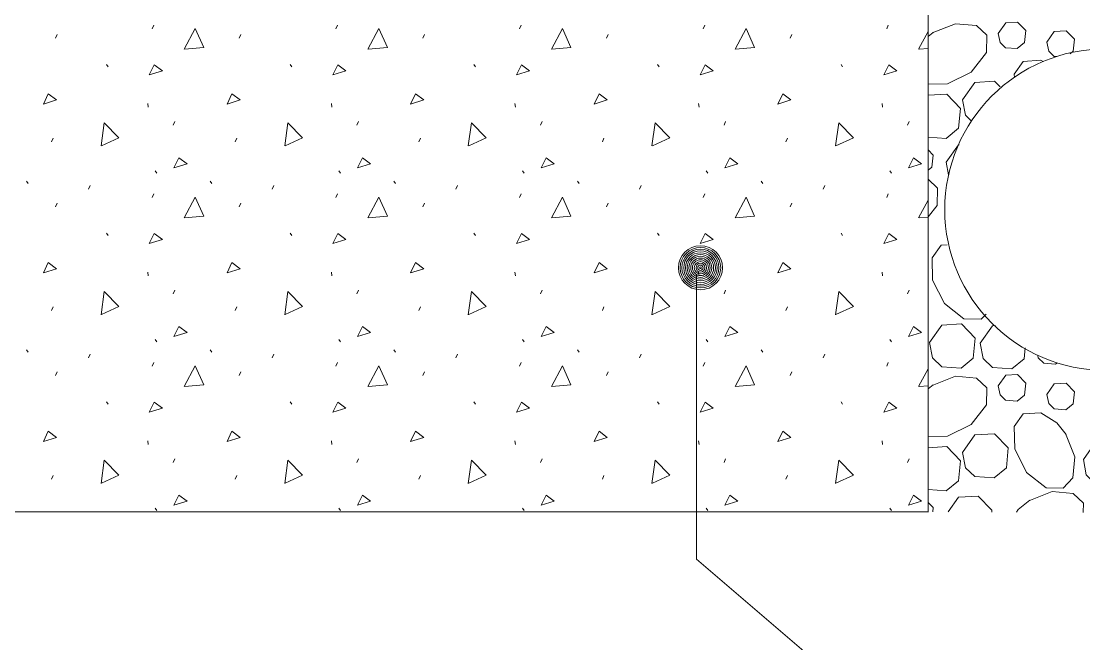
# Model space of a CAD drawing. Header units: inches. Extents: x -4443104 to -4439086, y 793046 to 798506.
# Drawn here: x -4442344.54 to -4442315.61, y 793218.91 to 793235.86 of the extents above; entities that cross this region are included whole.
import ezdxf

# ---------------------------------------------------------------- set-up
doc = ezdxf.new("R2010")
doc.units = ezdxf.units.IN
doc.header["$MEASUREMENT"] = 0
doc.layers.add('Level 1', color=7, linetype='Continuous', lineweight=0)
doc.layers.add('Level 3', color=7, linetype='Continuous', lineweight=0)

# ---------------------------------------------------------------- blocks, each defined once
blk = doc.blocks.new('LT3_2')
at = {"layer": 'Level 3', "color": 7, "linetype": 'Continuous', "lineweight": 13, "extrusion": (0, 0, -1)}
for radius in [6, 5.52, 5.04, 4.56, 4.08, 3.6, 3.12, 2.64, 2.16, 1.68, 1.2, 0.72, 0.24]:
    blk.add_circle((0, 0), radius, dxfattribs=at)

msp = doc.modelspace()

# ---------------------------------------------------------------- linework, layer by layer
at = {"layer": 'Level 1', "color": 7, "linetype": 'Continuous', "lineweight": 13}
for p, q in [((-4442340.9785, 793235.656), (-4442340.934, 793235.756)), ((-4442335.9785, 793235.656), (-4442335.934, 793235.756)), ((-4442330.9785, 793235.656), (-4442330.934, 793235.756)), ((-4442325.9785, 793235.656), (-4442325.934, 793235.756)), ((-4442320.9785, 793235.656), (-4442320.934, 793235.756)), ((-4442343.6093, 793235.4008), (-4442343.5648, 793235.5007)), ((-4442338.6093, 793235.4008), (-4442338.5648, 793235.5007)), ((-4442333.6093, 793235.4008), (-4442333.5648, 793235.5007)), ((-4442328.6093, 793235.4008), (-4442328.5648, 793235.5007)), ((-4442323.6093, 793235.4008), (-4442323.5648, 793235.5007)), ((-4442342.2216, 793234.6904), (-4442342.1773, 793234.6238)), ((-4442337.2216, 793234.6904), (-4442337.1773, 793234.6238)), ((-4442332.2216, 793234.6904), (-4442332.1773, 793234.6238)), ((-4442327.2216, 793234.6904), (-4442327.1773, 793234.6238)), ((-4442322.2216, 793234.6904), (-4442322.1773, 793234.6238)), ((-4442341.0995, 793233.6255), (-4442341.0884, 793233.5257)), ((-4442336.0995, 793233.6255), (-4442336.0884, 793233.5257)), ((-4442331.0995, 793233.6255), (-4442331.0884, 793233.5257)), ((-4442326.0995, 793233.6255), (-4442326.0884, 793233.5257)), ((-4442321.0995, 793233.6255), (-4442321.0884, 793233.5257)), ((-4442340.4074, 793233.0364), (-4442340.363, 793233.1364)), ((-4442335.4074, 793233.0364), (-4442335.363, 793233.1364)), ((-4442330.4074, 793233.0364), (-4442330.363, 793233.1364)), ((-4442325.4074, 793233.0364), (-4442325.363, 793233.1364)), ((-4442320.4074, 793233.0364), (-4442320.363, 793233.1364)), ((-4442343.7203, 793232.5813), (-4442343.6758, 793232.6813)), ((-4442338.7203, 793232.5813), (-4442338.6758, 793232.6813)), ((-4442333.7203, 793232.5813), (-4442333.6758, 793232.6813)), ((-4442328.7203, 793232.5813), (-4442328.6758, 793232.6813)), ((-4442323.7203, 793232.5813), (-4442323.6758, 793232.6813)), ((-4442340.8944, 793231.7935), (-4442340.8499, 793231.7269)), ((-4442335.8944, 793231.7935), (-4442335.8499, 793231.7269)), ((-4442330.8944, 793231.7935), (-4442330.8499, 793231.7269)), ((-4442325.8944, 793231.7935), (-4442325.8499, 793231.7269)), ((-4442320.8944, 793231.7935), (-4442320.8499, 793231.7269)), ((-4442344.3991, 793231.511), (-4442344.3548, 793231.4444)), ((-4442342.7101, 793231.2938), (-4442342.6656, 793231.3937)), ((-4442339.3991, 793231.511), (-4442339.3548, 793231.4444)), ((-4442337.7101, 793231.2938), (-4442337.6656, 793231.3937)), ((-4442334.3991, 793231.511), (-4442334.3548, 793231.4444)), ((-4442332.7101, 793231.2938), (-4442332.6656, 793231.3937)), ((-4442329.3991, 793231.511), (-4442329.3548, 793231.4444)), ((-4442327.7101, 793231.2938), (-4442327.6656, 793231.3937)), ((-4442324.3991, 793231.511), (-4442324.3548, 793231.4444)), ((-4442322.7101, 793231.2938), (-4442322.6656, 793231.3937)), ((-4442340.9785, 793231.0619), (-4442340.934, 793231.1619)), ((-4442335.9785, 793231.0619), (-4442335.934, 793231.1619)), ((-4442330.9785, 793231.0619), (-4442330.934, 793231.1619)), ((-4442325.9785, 793231.0619), (-4442325.934, 793231.1619)), ((-4442320.9785, 793231.0619), (-4442320.934, 793231.1619)), ((-4442343.6093, 793230.8067), (-4442343.5648, 793230.9065)), ((-4442338.6093, 793230.8067), (-4442338.5648, 793230.9065)), ((-4442333.6093, 793230.8067), (-4442333.5648, 793230.9065)), ((-4442328.6093, 793230.8067), (-4442328.5648, 793230.9065)), ((-4442323.6093, 793230.8067), (-4442323.5648, 793230.9065)), ((-4442342.2216, 793230.0963), (-4442342.1773, 793230.0297)), ((-4442337.2216, 793230.0963), (-4442337.1773, 793230.0297)), ((-4442332.2216, 793230.0963), (-4442332.1773, 793230.0297)), ((-4442327.2216, 793230.0963), (-4442327.1773, 793230.0297)), ((-4442322.2216, 793230.0963), (-4442322.1773, 793230.0297)), ((-4442341.0995, 793229.0314), (-4442341.0884, 793228.9315)), ((-4442336.0995, 793229.0314), (-4442336.0884, 793228.9315)), ((-4442331.0995, 793229.0314), (-4442331.0884, 793228.9315)), ((-4442326.0995, 793229.0314), (-4442326.0884, 793228.9315)), ((-4442321.0995, 793229.0314), (-4442321.0884, 793228.9315)), ((-4442340.4074, 793228.4423), (-4442340.363, 793228.5423)), ((-4442335.4074, 793228.4423), (-4442335.363, 793228.5423)), ((-4442330.4074, 793228.4423), (-4442330.363, 793228.5423)), ((-4442325.4074, 793228.4423), (-4442325.363, 793228.5423)), ((-4442320.4074, 793228.4423), (-4442320.363, 793228.5423)), ((-4442343.7203, 793227.9872), (-4442343.6758, 793228.0872)), ((-4442338.7203, 793227.9872), (-4442338.6758, 793228.0872)), ((-4442333.7203, 793227.9872), (-4442333.6758, 793228.0872)), ((-4442328.7203, 793227.9872), (-4442328.6758, 793228.0872)), ((-4442323.7203, 793227.9872), (-4442323.6758, 793228.0872)), ((-4442340.8944, 793227.1994), (-4442340.8499, 793227.1328)), ((-4442335.8944, 793227.1994), (-4442335.8499, 793227.1328)), ((-4442330.8944, 793227.1994), (-4442330.8499, 793227.1328)), ((-4442325.8944, 793227.1994), (-4442325.8499, 793227.1328)), ((-4442320.8944, 793227.1994), (-4442320.8499, 793227.1328)), ((-4442344.3991, 793226.9169), (-4442344.3548, 793226.8503)), ((-4442339.3991, 793226.9169), (-4442339.3548, 793226.8503)), ((-4442334.3991, 793226.9169), (-4442334.3548, 793226.8503)), ((-4442329.3991, 793226.9169), (-4442329.3548, 793226.8503)), ((-4442324.3991, 793226.9169), (-4442324.3548, 793226.8503)), ((-4442342.7101, 793226.6997), (-4442342.6656, 793226.7995)), ((-4442337.7101, 793226.6997), (-4442337.6656, 793226.7995)), ((-4442332.7101, 793226.6997), (-4442332.6656, 793226.7995)), ((-4442327.7101, 793226.6997), (-4442327.6656, 793226.7995)), ((-4442322.7101, 793226.6997), (-4442322.6656, 793226.7995)), ((-4442340.9785, 793226.4678), (-4442340.934, 793226.5678)), ((-4442335.9785, 793226.4678), (-4442335.934, 793226.5678)), ((-4442330.9785, 793226.4678), (-4442330.934, 793226.5678)), ((-4442325.9785, 793226.4678), (-4442325.934, 793226.5678)), ((-4442320.9785, 793226.4678), (-4442320.934, 793226.5678)), ((-4442343.6093, 793226.2125), (-4442343.5648, 793226.3124)), ((-4442338.6093, 793226.2125), (-4442338.5648, 793226.3124)), ((-4442333.6093, 793226.2125), (-4442333.5648, 793226.3124)), ((-4442328.6093, 793226.2125), (-4442328.5648, 793226.3124)), ((-4442323.6093, 793226.2125), (-4442323.5648, 793226.3124)), ((-4442342.2216, 793225.5022), (-4442342.1773, 793225.4355)), ((-4442337.2216, 793225.5022), (-4442337.1773, 793225.4355)), ((-4442332.2216, 793225.5022), (-4442332.1773, 793225.4355)), ((-4442327.2216, 793225.5022), (-4442327.1773, 793225.4355)), ((-4442322.2216, 793225.5022), (-4442322.1773, 793225.4355)), ((-4442341.0995, 793224.4373), (-4442341.0884, 793224.3374)), ((-4442336.0995, 793224.4373), (-4442336.0884, 793224.3374)), ((-4442331.0995, 793224.4373), (-4442331.0884, 793224.3374)), ((-4442326.0995, 793224.4373), (-4442326.0884, 793224.3374)), ((-4442321.0995, 793224.4373), (-4442321.0884, 793224.3374)), ((-4442340.4074, 793223.8482), (-4442340.363, 793223.9482)), ((-4442335.4074, 793223.8482), (-4442335.363, 793223.9482)), ((-4442330.4074, 793223.8482), (-4442330.363, 793223.9482)), ((-4442325.4074, 793223.8482), (-4442325.363, 793223.9482)), ((-4442320.4074, 793223.8482), (-4442320.363, 793223.9482)), ((-4442343.7203, 793223.393), (-4442343.6758, 793223.493)), ((-4442338.7203, 793223.393), (-4442338.6758, 793223.493)), ((-4442333.7203, 793223.393), (-4442333.6758, 793223.493)), ((-4442328.7203, 793223.393), (-4442328.6758, 793223.493)), ((-4442323.7203, 793223.393), (-4442323.6758, 793223.493)), ((-4442340.8944, 793222.6053), (-4442340.8499, 793222.5387)), ((-4442335.8944, 793222.6053), (-4442335.8499, 793222.5387)), ((-4442330.8944, 793222.6053), (-4442330.8499, 793222.5387)), ((-4442325.8944, 793222.6053), (-4442325.8499, 793222.5387)), ((-4442320.8944, 793222.6053), (-4442320.8499, 793222.5387))]:
    msp.add_line(p, q, dxfattribs=at)
at = {"layer": 'Level 1', "color": 7, "linetype": 'Continuous', "lineweight": 13, "flags": 128}
for points in [[(-4442340.1078, 793235.1012), (-4442339.808, 793235.6672), (-4442339.5749, 793235.1455), (-4442340.0966, 793235.1012)], [(-4442335.1078, 793235.1012), (-4442334.808, 793235.6672), (-4442334.5749, 793235.1455), (-4442335.0966, 793235.1012)], [(-4442330.1078, 793235.1012), (-4442329.808, 793235.6672), (-4442329.5749, 793235.1455), (-4442330.0966, 793235.1012)], [(-4442325.1078, 793235.1012), (-4442324.808, 793235.6672), (-4442324.5749, 793235.1455), (-4442325.0966, 793235.1012)], [(-4442320.1078, 793235.1012), (-4442319.8498, 793235.5883)], [(-4442319.8498, 793235.1222), (-4442320.0966, 793235.1012)], [(-4442341.0561, 793234.4018), (-4442340.923, 793234.6793), (-4442340.701, 793234.5128), (-4442341.0561, 793234.4018)], [(-4442336.0561, 793234.4018), (-4442335.923, 793234.6793), (-4442335.701, 793234.5128), (-4442336.0561, 793234.4018)], [(-4442331.0561, 793234.4018), (-4442330.923, 793234.6793), (-4442330.701, 793234.5128), (-4442331.0561, 793234.4018)], [(-4442326.0561, 793234.4018), (-4442325.923, 793234.6793), (-4442325.701, 793234.5128), (-4442326.0561, 793234.4018)], [(-4442321.0561, 793234.4018), (-4442320.923, 793234.6793), (-4442320.701, 793234.5128), (-4442321.0561, 793234.4018)], [(-4442343.94, 793233.6083), (-4442343.8069, 793233.8858), (-4442343.5849, 793233.7193), (-4442343.94, 793233.6083)], [(-4442338.94, 793233.6083), (-4442338.8069, 793233.8858), (-4442338.5849, 793233.7193), (-4442338.94, 793233.6083)], [(-4442333.94, 793233.6083), (-4442333.8069, 793233.8858), (-4442333.5849, 793233.7193), (-4442333.94, 793233.6083)], [(-4442328.94, 793233.6083), (-4442328.8069, 793233.8858), (-4442328.5849, 793233.7193), (-4442328.94, 793233.6083)], [(-4442323.94, 793233.6083), (-4442323.8069, 793233.8858), (-4442323.5849, 793233.7193), (-4442323.94, 793233.6083)], [(-4442342.3698, 793232.4665), (-4442342.2818, 793233.1009), (-4442341.8843, 793232.6904), (-4442342.3594, 793232.4703)], [(-4442337.3698, 793232.4665), (-4442337.2818, 793233.1009), (-4442336.8843, 793232.6904), (-4442337.3594, 793232.4703)], [(-4442332.3698, 793232.4665), (-4442332.2818, 793233.1009), (-4442331.8843, 793232.6904), (-4442332.3594, 793232.4703)], [(-4442327.3698, 793232.4665), (-4442327.2818, 793233.1009), (-4442326.8843, 793232.6904), (-4442327.3594, 793232.4703)], [(-4442322.3698, 793232.4665), (-4442322.2818, 793233.1009), (-4442321.8843, 793232.6904), (-4442322.3594, 793232.4703)], [(-4442340.3853, 793231.8709), (-4442340.252, 793232.1484), (-4442340.03, 793231.9819), (-4442340.3853, 793231.8709)], [(-4442335.3853, 793231.8709), (-4442335.252, 793232.1484), (-4442335.03, 793231.9819), (-4442335.3853, 793231.8709)], [(-4442330.3853, 793231.8709), (-4442330.252, 793232.1484), (-4442330.03, 793231.9819), (-4442330.3853, 793231.8709)], [(-4442325.3853, 793231.8709), (-4442325.252, 793232.1484), (-4442325.03, 793231.9819), (-4442325.3853, 793231.8709)], [(-4442320.3853, 793231.8709), (-4442320.252, 793232.1484), (-4442320.03, 793231.9819), (-4442320.3853, 793231.8709)], [(-4442340.1078, 793230.507), (-4442339.808, 793231.073), (-4442339.5749, 793230.5514), (-4442340.0966, 793230.507)], [(-4442335.1078, 793230.507), (-4442334.808, 793231.073), (-4442334.5749, 793230.5514), (-4442335.0966, 793230.507)], [(-4442330.1078, 793230.507), (-4442329.808, 793231.073), (-4442329.5749, 793230.5514), (-4442330.0966, 793230.507)], [(-4442325.1078, 793230.507), (-4442324.808, 793231.073), (-4442324.5749, 793230.5514), (-4442325.0966, 793230.507)], [(-4442320.1078, 793230.507), (-4442319.8498, 793230.9942)], [(-4442319.8498, 793230.528), (-4442320.0966, 793230.507)], [(-4442341.0561, 793229.8077), (-4442340.923, 793230.0852), (-4442340.701, 793229.9187), (-4442341.0561, 793229.8077)], [(-4442336.0561, 793229.8077), (-4442335.923, 793230.0852), (-4442335.701, 793229.9187), (-4442336.0561, 793229.8077)], [(-4442331.0561, 793229.8077), (-4442330.923, 793230.0852), (-4442330.701, 793229.9187), (-4442331.0561, 793229.8077)], [(-4442326.0561, 793229.8077), (-4442325.923, 793230.0852), (-4442325.701, 793229.9187), (-4442326.0561, 793229.8077)], [(-4442321.0561, 793229.8077), (-4442320.923, 793230.0852), (-4442320.701, 793229.9187), (-4442321.0561, 793229.8077)], [(-4442343.94, 793229.0142), (-4442343.8069, 793229.2917), (-4442343.5849, 793229.1252), (-4442343.94, 793229.0142)], [(-4442338.94, 793229.0142), (-4442338.8069, 793229.2917), (-4442338.5849, 793229.1252), (-4442338.94, 793229.0142)], [(-4442333.94, 793229.0142), (-4442333.8069, 793229.2917), (-4442333.5849, 793229.1252), (-4442333.94, 793229.0142)], [(-4442328.94, 793229.0142), (-4442328.8069, 793229.2917), (-4442328.5849, 793229.1252), (-4442328.94, 793229.0142)], [(-4442323.94, 793229.0142), (-4442323.8069, 793229.2917), (-4442323.5849, 793229.1252), (-4442323.94, 793229.0142)], [(-4442342.3698, 793227.8724), (-4442342.2818, 793228.5068), (-4442341.8843, 793228.0963), (-4442342.3594, 793227.8762)], [(-4442337.3698, 793227.8724), (-4442337.2818, 793228.5068), (-4442336.8843, 793228.0963), (-4442337.3594, 793227.8762)], [(-4442332.3698, 793227.8724), (-4442332.2818, 793228.5068), (-4442331.8843, 793228.0963), (-4442332.3594, 793227.8762)], [(-4442327.3698, 793227.8724), (-4442327.2818, 793228.5068), (-4442326.8843, 793228.0963), (-4442327.3594, 793227.8762)], [(-4442322.3698, 793227.8724), (-4442322.2818, 793228.5068), (-4442321.8843, 793228.0963), (-4442322.3594, 793227.8762)], [(-4442340.3853, 793227.2768), (-4442340.252, 793227.5543), (-4442340.03, 793227.3878), (-4442340.3853, 793227.2768)], [(-4442335.3853, 793227.2768), (-4442335.252, 793227.5543), (-4442335.03, 793227.3878), (-4442335.3853, 793227.2768)], [(-4442330.3853, 793227.2768), (-4442330.252, 793227.5543), (-4442330.03, 793227.3878), (-4442330.3853, 793227.2768)], [(-4442325.3853, 793227.2768), (-4442325.252, 793227.5543), (-4442325.03, 793227.3878), (-4442325.3853, 793227.2768)], [(-4442320.3853, 793227.2768), (-4442320.252, 793227.5543), (-4442320.03, 793227.3878), (-4442320.3853, 793227.2768)], [(-4442340.1078, 793225.9129), (-4442339.808, 793226.4789), (-4442339.5749, 793225.9573), (-4442340.0966, 793225.9129)], [(-4442335.1078, 793225.9129), (-4442334.808, 793226.4789), (-4442334.5749, 793225.9573), (-4442335.0966, 793225.9129)], [(-4442330.1078, 793225.9129), (-4442329.808, 793226.4789), (-4442329.5749, 793225.9573), (-4442330.0966, 793225.9129)], [(-4442325.1078, 793225.9129), (-4442324.808, 793226.4789), (-4442324.5749, 793225.9573), (-4442325.0966, 793225.9129)], [(-4442320.1078, 793225.9129), (-4442319.8498, 793226.4)], [(-4442319.8498, 793225.9339), (-4442320.0966, 793225.9129)], [(-4442341.0561, 793225.2135), (-4442340.923, 793225.491), (-4442340.701, 793225.3245), (-4442341.0561, 793225.2135)], [(-4442336.0561, 793225.2135), (-4442335.923, 793225.491), (-4442335.701, 793225.3245), (-4442336.0561, 793225.2135)], [(-4442331.0561, 793225.2135), (-4442330.923, 793225.491), (-4442330.701, 793225.3245), (-4442331.0561, 793225.2135)], [(-4442326.0561, 793225.2135), (-4442325.923, 793225.491), (-4442325.701, 793225.3245), (-4442326.0561, 793225.2135)], [(-4442321.0561, 793225.2135), (-4442320.923, 793225.491), (-4442320.701, 793225.3245), (-4442321.0561, 793225.2135)], [(-4442343.94, 793224.42), (-4442343.8069, 793224.6975), (-4442343.5849, 793224.531), (-4442343.94, 793224.42)], [(-4442338.94, 793224.42), (-4442338.8069, 793224.6975), (-4442338.5849, 793224.531), (-4442338.94, 793224.42)], [(-4442333.94, 793224.42), (-4442333.8069, 793224.6975), (-4442333.5849, 793224.531), (-4442333.94, 793224.42)], [(-4442328.94, 793224.42), (-4442328.8069, 793224.6975), (-4442328.5849, 793224.531), (-4442328.94, 793224.42)], [(-4442323.94, 793224.42), (-4442323.8069, 793224.6975), (-4442323.5849, 793224.531), (-4442323.94, 793224.42)], [(-4442342.3698, 793223.2783), (-4442342.2818, 793223.9127), (-4442341.8843, 793223.5022), (-4442342.3594, 793223.282)], [(-4442337.3698, 793223.2783), (-4442337.2818, 793223.9127), (-4442336.8843, 793223.5022), (-4442337.3594, 793223.282)], [(-4442332.3698, 793223.2783), (-4442332.2818, 793223.9127), (-4442331.8843, 793223.5022), (-4442332.3594, 793223.282)], [(-4442327.3698, 793223.2783), (-4442327.2818, 793223.9127), (-4442326.8843, 793223.5022), (-4442327.3594, 793223.282)], [(-4442322.3698, 793223.2783), (-4442322.2818, 793223.9127), (-4442321.8843, 793223.5022), (-4442322.3594, 793223.282)], [(-4442340.3853, 793222.6827), (-4442340.252, 793222.9602), (-4442340.03, 793222.7937), (-4442340.3853, 793222.6827)], [(-4442335.3853, 793222.6827), (-4442335.252, 793222.9602), (-4442335.03, 793222.7937), (-4442335.3853, 793222.6827)], [(-4442330.3853, 793222.6827), (-4442330.252, 793222.9602), (-4442330.03, 793222.7937), (-4442330.3853, 793222.6827)], [(-4442325.3853, 793222.6827), (-4442325.252, 793222.9602), (-4442325.03, 793222.7937), (-4442325.3853, 793222.6827)], [(-4442320.3853, 793222.6827), (-4442320.252, 793222.9602), (-4442320.03, 793222.7937), (-4442320.3853, 793222.6827)]]:
    msp.add_lwpolyline(points, dxfattribs=at)
at = {"layer": 'Level 3', "color": 7, "linetype": 'Continuous', "lineweight": 13}
for p, q in [((-4442319.8498, 793238.5059), (-4442319.8498, 793222.4979)), ((-4442326.1574, 793228.9692), (-4442326.1574, 793221.2107)), ((-4442326.1574, 793221.2107), (-4442311.6795, 793208.8289))]:
    msp.add_line(p, q, dxfattribs=at)
at = {"layer": 'Level 3', "color": 7, "linetype": 'Continuous', "lineweight": 0}
for p, q in [((-4442319.8498, 793235.4494), (-4442319.71, 793235.5609)), ((-4442319.2929, 793231.6788), (-4442319.3595, 793232.0219)), ((-4442319.8498, 793225.8499), (-4442319.71, 793225.9614))]:
    msp.add_line(p, q, dxfattribs=at)
at = {"layer": 'Level 3', "color": 7, "linetype": 'Continuous', "lineweight": 13, "flags": 128}
msp.add_lwpolyline([(-4442351.8498, 793222.5059), (-4442319.8498, 793222.5059), (-4442319.8498, 793238.5059), (-4442351.8498, 793238.5059), (-4442351.8498, 793222.5059)], close=True, dxfattribs=at)
at = {"layer": 'Level 3', "color": 7, "linetype": 'Continuous', "lineweight": 0, "flags": 128}
for points in [[(-4442319.7355, 793235.5449), (-4442319.1065, 793235.7941), (-4442318.529, 793235.7441), (-4442318.2543, 793235.4831), (-4442318.263, 793235.0144), (-4442318.6798, 793234.4816), (-4442319.3238, 793234.1599), (-4442319.8498, 793234.1505)], [(-4442317.9395, 793235.5349), (-4442317.7378, 793235.8219), (-4442317.4158, 793235.8404), (-4442317.192, 793235.6081), (-4442317.2243, 793235.2829), (-4442317.4233, 793235.1174), (-4442317.7413, 793235.1406), (-4442317.8908, 793235.2856), (-4442317.9393, 793235.5349)], [(-4442316.6155, 793235.2986), (-4442316.4138, 793235.5854), (-4442316.0918, 793235.6039), (-4442315.8678, 793235.3716), (-4442315.9003, 793235.0466), (-4442315.9855, 793234.9756)], [(-4442316.3546, 793234.8996), (-4442316.417, 793234.9041), (-4442316.5668, 793235.0491), (-4442316.6153, 793235.2984)], [(-4442317.5014, 793234.3334), (-4442317.503, 793234.4271), (-4442317.2603, 793234.7689), (-4442316.7768, 793234.8011), (-4442316.72, 793234.7647)], [(-4442318.9118, 793233.7196), (-4442318.5758, 793234.1979), (-4442318.039, 793234.2286), (-4442317.8898, 793234.0739)], [(-4442319.8498, 793233.8488), (-4442319.3425, 793233.8779), (-4442318.9695, 793233.4911), (-4442319.0235, 793232.9489), (-4442319.355, 793232.6731), (-4442319.8498, 793232.7091)], [(-4442318.6645, 793233.1431), (-4442318.8305, 793233.3041), (-4442318.9115, 793233.7196)], [(-4442319.3598, 793232.0219), (-4442319.0238, 793232.5001), (-4442319.0082, 793232.501)], [(-4442319.8498, 793232.3599), (-4442319.7138, 793232.2189), (-4442319.7463, 793231.8939), (-4442319.8498, 793231.8077)], [(-4442319.8498, 793231.5598), (-4442319.5953, 793231.3179), (-4442319.604, 793230.8491), (-4442319.8498, 793230.5351)], [(-4442318.2731, 793227.8866), (-4442318.4058, 793227.7471), (-4442318.8745, 793227.7559), (-4442319.407, 793228.1726), (-4442319.729, 793228.8166), (-4442319.7398, 793229.4234), (-4442319.497, 793229.7651), (-4442319.327, 793229.7765)], [(-4442319.8113, 793227.1124), (-4442319.4753, 793227.5906), (-4442318.9385, 793227.6211), (-4442318.5655, 793227.2344), (-4442318.6195, 793226.6924), (-4442318.951, 793226.4166), (-4442319.4808, 793226.4549), (-4442319.73, 793226.6966), (-4442319.811, 793227.1121)], [(-4442318.4285, 793227.0919), (-4442318.0925, 793227.5701), (-4442318.0126, 793227.5747)], [(-4442317.2064, 793226.9738), (-4442317.2365, 793226.6719), (-4442317.5683, 793226.3961), (-4442318.098, 793226.4346), (-4442318.3473, 793226.6764), (-4442318.4283, 793227.0919)], [(-4442316.3484, 793226.5555), (-4442316.3828, 793226.5269), (-4442316.7008, 793226.5499), (-4442316.8505, 793226.6949), (-4442316.8607, 793226.7473)], [(-4442319.7355, 793225.9454), (-4442319.1065, 793226.1946), (-4442318.529, 793226.1446), (-4442318.2543, 793225.8836), (-4442318.263, 793225.4149), (-4442318.6798, 793224.8821), (-4442319.3238, 793224.5604), (-4442319.8498, 793224.551)], [(-4442317.9395, 793225.9354), (-4442317.7378, 793226.2224), (-4442317.4158, 793226.2409), (-4442317.192, 793226.0086), (-4442317.2243, 793225.6834), (-4442317.4233, 793225.5179), (-4442317.7413, 793225.5411), (-4442317.8908, 793225.6861), (-4442317.9393, 793225.9354)], [(-4442316.6155, 793225.6991), (-4442316.4138, 793225.9859), (-4442316.0918, 793226.0044), (-4442315.8678, 793225.7721), (-4442315.9003, 793225.4471), (-4442316.099, 793225.2816), (-4442316.417, 793225.3046), (-4442316.5668, 793225.4496), (-4442316.6153, 793225.6989)], [(-4442316.1075, 793224.6324), (-4442315.858, 793224.0036), (-4442315.908, 793223.4259), (-4442316.169, 793223.1514), (-4442316.6378, 793223.1601), (-4442317.1705, 793223.5769), (-4442317.4923, 793224.2209), (-4442317.503, 793224.8276), (-4442317.2603, 793225.1694), (-4442316.7768, 793225.2016), (-4442316.3445, 793224.9246), (-4442316.0913, 793224.6071)], [(-4442318.9118, 793224.1201), (-4442318.5758, 793224.5984), (-4442318.039, 793224.6291), (-4442317.6658, 793224.2421), (-4442317.7198, 793223.7001), (-4442318.0515, 793223.4244), (-4442318.5813, 793223.4629), (-4442318.8305, 793223.7046), (-4442318.9115, 793224.1201)], [(-4442315.6233, 793223.9271), (-4442315.287, 793224.4054), (-4442314.7503, 793224.4359), (-4442314.3773, 793224.0491), (-4442314.4313, 793223.5071), (-4442314.7628, 793223.2314), (-4442315.2928, 793223.2696), (-4442315.542, 793223.5114), (-4442315.6228, 793223.9271)], [(-4442319.8498, 793224.2493), (-4442319.3425, 793224.2784), (-4442318.9695, 793223.8916), (-4442319.0235, 793223.3494), (-4442319.355, 793223.0736), (-4442319.8498, 793223.1096)], [(-4442319.3031, 793222.5031), (-4442319.0238, 793222.9006), (-4442318.487, 793222.9311), (-4442318.114, 793222.5444), (-4442318.1188, 793222.497)], [(-4442317.1043, 793222.8046), (-4442316.4753, 793223.0539), (-4442315.8978, 793223.0041), (-4442315.6233, 793222.7431), (-4442315.628, 793222.4841)], [(-4442319.8498, 793222.7604), (-4442319.7138, 793222.6194), (-4442319.7252, 793222.5053)], [(-4442317.4438, 793222.4935), (-4442317.3963, 793222.5676), (-4442317.0788, 793222.8209)]]:
    msp.add_lwpolyline(points, dxfattribs=at)
at = {"layer": 'Level 3', "color": 7, "linetype": 'Continuous', "lineweight": 13}
msp.add_circle((-4442315.0201, 793230.7339), 4.3761, dxfattribs=at)

# ---------------------------------------------------------------- block references
at = {"layer": 'Level 3', "color": 7, "linetype": 'Continuous', "lineweight": 13, "xscale": 0.1000009313241567, "yscale": 0.1000009313241567, "zscale": 0.1000009313241567}
msp.add_blockref('LT3_2', (-4442326.0499, 793229.1515), dxfattribs=at)

doc.saveas('drawing.dxf')
